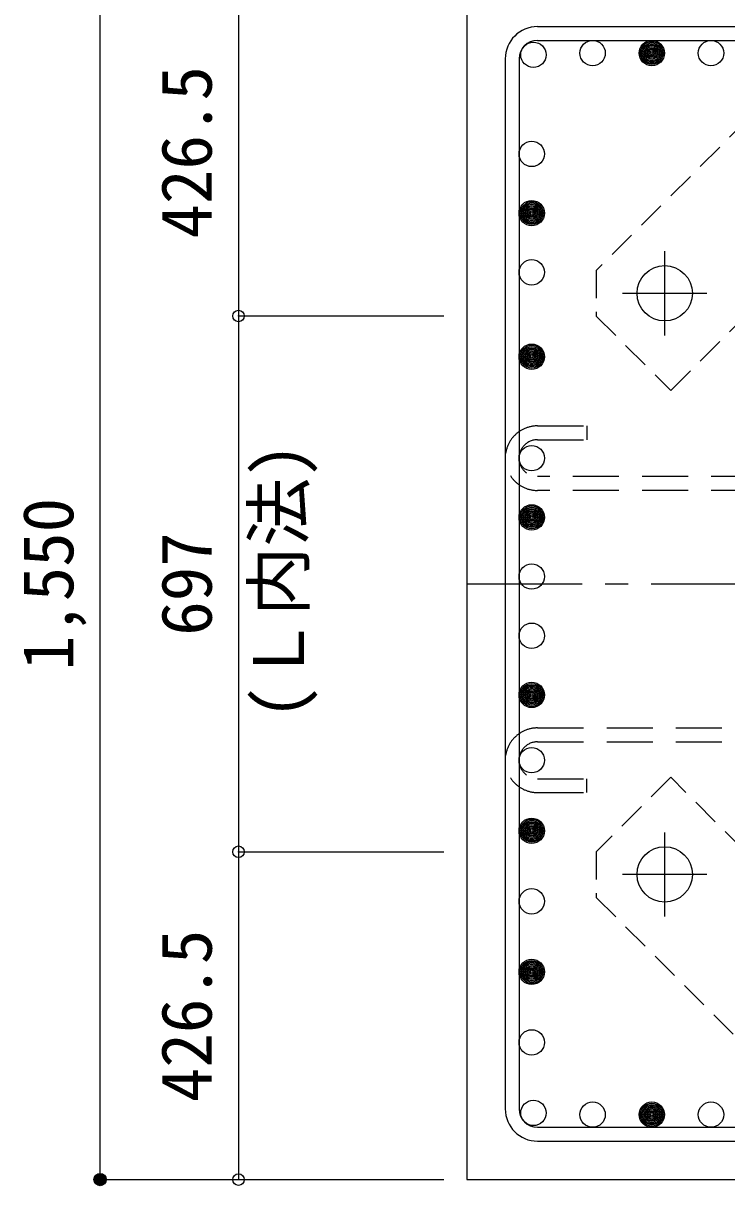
# Model space of a CAD drawing. Units: millimetres at full size, sheet at 1:30. Extents: x -5973 to 5954, y -4195 to 4201.
# Drawn here: x -800 to 116, y -2458 to -946 of the extents above; entities that cross this region are included whole.
import ezdxf
from ezdxf.enums import TextEntityAlignment as Align

# ---------------------------------------------------------------- set-up
doc = ezdxf.new("R2010")
doc.units = ezdxf.units.MM
doc.header["$LTSCALE"] = 30
doc.header["$PDMODE"] = 32
doc.header["$PDSIZE"] = 15
for name, pattern in [('CHAIN1', [8, 5, -1, 1, -1]), ('DASHED1', [1.8, 1.2, -0.6]), ('DASHED2', [3, 2, -1])]:
    doc.linetypes.add(name, pattern=pattern)
for name, color, linetype in [('0-1_躯体線', 4, 'Continuous'), ('0-2_アンカーボルト', 4, 'CHAIN1'), ('0-3_立上り筋', 4, 'Continuous'), ('0-4_フープ筋', 7, 'Continuous'), ('0-7_文字', 4, 'Continuous'), ('0-9_プレート', 4, 'DASHED1'), ('0-C', 7, 'DASHED2'), ('0-D_寸法', 4, 'Continuous')]:
    doc.layers.add(name, color=color, linetype=linetype)
doc.styles.add('ＭＳ ゴシック', font='')
doc.styles.get('ＭＳ ゴシック').set_extended_font_data('MS Gothic')

msp = doc.modelspace()

# ---------------------------------------------------------------- linework, layer by layer
at = {"layer": '0-1_躯体線', "color": 2}
for p, q in [((-222.56, -899.89), (-222.56, -2449.89)), ((-222.56, -2449.89), (237.94, -2449.89))]:
    msp.add_line(p, q, dxfattribs=at)
at = {"layer": '0-2_アンカーボルト'}
for p, q in [((34.94, -1351.6), (34.94, -1242.1)), ((-19.87, -1296.89), (89.63, -1296.89)), ((34.94, -2107.7), (34.94, -1998.2)), ((89.64, -2052.89), (-19.86, -2052.89))]:
    msp.add_line(p, q, dxfattribs=at)
at = {"layer": '0-2_アンカーボルト', "color": 3, "linetype": 'Continuous'}
for centre in [(34.94, -1296.89), (34.94, -2052.89)]:
    msp.add_circle(centre, 36, dxfattribs=at)
at = {"layer": '0-3_立上り筋', "color": 3}
for centre in [(-135.87, -986.59), (-58.87, -984.39), (18.13, -984.39), (95.13, -984.39), (-138.06, -1115.59), (-138.06, -1192.59), (-138.06, -1269.59), (-138.06, -1379.39), (-138.06, -1511.39), (-138.06, -1588.39), (-138.06, -1665.39), (-138.06, -1742.39), (-138.06, -1819.39), (-138.06, -1904.33), (-138.06, -1996.1), (-138.06, -2087.88), (-138.06, -2179.65), (-138.06, -2271.42), (-135.87, -2363.2), (-58.87, -2365.39), (18.13, -2365.39), (95.13, -2365.39)]:
    msp.add_circle(centre, 16.5, dxfattribs=at)
at = {"layer": '0-3_立上り筋'}
for centre, radius in [((18.13, -984.39), 14.85), ((18.13, -984.39), 13.2), ((18.13, -984.39), 11.55), ((18.13, -984.39), 9.9), ((18.13, -984.39), 8.25), ((18.13, -984.39), 6.6), ((18.13, -984.39), 4.95), ((18.13, -984.39), 3.3), ((18.13, -984.39), 1.65), ((-138.06, -1192.59), 14.85), ((-138.06, -1192.59), 13.2), ((-138.06, -1192.59), 11.55), ((-138.06, -1192.59), 9.9), ((-138.06, -1192.59), 8.25), ((-138.06, -1192.59), 6.6), ((-138.06, -1192.59), 4.95), ((-138.06, -1192.59), 3.3), ((-138.06, -1192.59), 1.65), ((-138.06, -1379.39), 14.85), ((-138.06, -1379.39), 13.2), ((-138.06, -1379.39), 11.55), ((-138.06, -1379.39), 9.9), ((-138.06, -1379.39), 8.25), ((-138.06, -1379.39), 6.6), ((-138.06, -1379.39), 4.95), ((-138.06, -1379.39), 3.3), ((-138.06, -1379.39), 1.65), ((-138.06, -1588.39), 14.85), ((-138.06, -1588.39), 13.2), ((-138.06, -1588.39), 11.55), ((-138.06, -1588.39), 9.9), ((-138.06, -1588.39), 8.25), ((-138.06, -1588.39), 6.6), ((-138.06, -1588.39), 4.95), ((-138.06, -1588.39), 3.3), ((-138.06, -1588.39), 1.65), ((-138.06, -1819.39), 14.85), ((-138.06, -1819.39), 13.2), ((-138.06, -1819.39), 11.55), ((-138.06, -1819.39), 9.9), ((-138.06, -1819.39), 8.25), ((-138.06, -1819.39), 6.6), ((-138.06, -1819.39), 4.95), ((-138.06, -1819.39), 3.3), ((-138.06, -1819.39), 1.65), ((-138.06, -1996.1), 14.85), ((-138.06, -1996.1), 13.2), ((-138.06, -1996.1), 11.55), ((-138.06, -1996.1), 9.9), ((-138.06, -1996.1), 8.25), ((-138.06, -1996.1), 6.6), ((-138.06, -1996.1), 4.95), ((-138.06, -1996.1), 3.3), ((-138.06, -1996.1), 1.65), ((-138.06, -2179.65), 14.85), ((-138.06, -2179.65), 13.2), ((-138.06, -2179.65), 11.55), ((-138.06, -2179.65), 9.9), ((-138.06, -2179.65), 8.25), ((-138.06, -2179.65), 6.6), ((-138.06, -2179.65), 4.95), ((-138.06, -2179.65), 3.3), ((-138.06, -2179.65), 1.65), ((18.13, -2365.39), 14.85), ((18.13, -2365.39), 13.2), ((18.13, -2365.39), 11.55), ((18.13, -2365.39), 9.9), ((18.13, -2365.39), 8.25), ((18.13, -2365.39), 6.6), ((18.13, -2365.39), 4.95), ((18.13, -2365.39), 3.3), ((18.13, -2365.39), 1.65)]:
    msp.add_circle(centre, radius, dxfattribs=at)
at = {"layer": '0-4_フープ筋'}
for p, q in [((-130.56, -949.89), (1235.44, -949.89)), ((-130.56, -967.89), (1235.44, -967.89)), ((-172.56, -991.89), (-172.56, -2357.89)), ((-154.56, -991.89), (-154.56, -2357.89)), ((-130.56, -2381.89), (1235.44, -2381.89)), ((-130.56, -2399.89), (1235.44, -2399.89))]:
    msp.add_line(p, q, dxfattribs=at)
for centre, radius, start, end in [((-130.56, -991.89), 42, 90, 180), ((-130.56, -991.89), 24, 90, 180), ((-130.56, -2357.89), 42, 180, 270), ((-130.56, -2357.89), 24, 180, 270)]:
    msp.add_arc(centre, radius, start, end, dxfattribs=at)
at = {"layer": '0-9_プレート'}
for p, q in [((42.84, -1926.4), (-54.06, -2023.3)), ((138.94, -2022.49), (42.84, -1926.4))]:
    msp.add_line(p, q, dxfattribs=at)
for points in [[(204.04, -1068.4), (144.64, -1068.4), (-54.07, -1267.09), (-54.07, -1326.5), (42.84, -1423.4), (138.94, -1327.3)], [(-54.06, -2023.3), (-54.06, -2082.69), (144.64, -2281.4), (204.04, -2281.4), (300.94, -2184.5), (204.84, -2088.39)]]:
    msp.add_lwpolyline(points, dxfattribs=at)
at = {"layer": '0-C'}
for p, q in [((-130.56, -1487.39), (-66.56, -1487.39)), ((1235.44, -1535.39), (-130.56, -1535.39)), ((1235.44, -1553.39), (-130.56, -1553.39)), ((-130.56, -1862.33), (1235.44, -1862.33)), ((-130.56, -1880.33), (1235.44, -1880.33)), ((-130.56, -1928.33), (-66.56, -1928.33)), ((-66.56, -1946.33), (-66.56, -1928.33)), ((-130.56, -1946.33), (-66.56, -1946.33))]:
    msp.add_line(p, q, dxfattribs=at)
msp.add_lwpolyline([(-130.56, -1469.39), (-66.56, -1469.39), (-66.56, -1487.39)], dxfattribs=at)
for centre, radius in [((-130.56, -1511.39), 42), ((-130.56, -1511.39), 24), ((-130.56, -1904.33), 42), ((-130.56, -1904.33), 24)]:
    msp.add_arc(centre, radius, 90, 270, dxfattribs=at)
at = {"layer": '0-D_寸法'}
for p, q in [((-699.6, -2449.89), (-699.6, -899.89)), ((-519.6, -899.89), (-519.6, -1326.39)), ((-519.6, -1326.39), (-252.56, -1326.39)), ((-519.6, -1326.39), (-519.6, -2023.39)), ((-519.6, -2023.39), (-252.56, -2023.39)), ((-519.6, -2023.39), (-519.6, -2449.89)), ((-699.6, -2449.89), (-519.6, -2449.89)), ((-519.6, -2449.89), (-252.56, -2449.89)), ((-519.6, -2449.89), (-252.56, -2449.89))]:
    msp.add_line(p, q, dxfattribs=at)
at = {"layer": '0-D_寸法', "linetype": 'CHAIN1'}
msp.add_line((-222.56, -1674.89), (1327.44, -1674.89), dxfattribs=at)
at = {"layer": '0-D_寸法'}
for radius in [8, 7.2, 6.4, 5.6, 4.8, 4, 3.2, 2.4, 1.6, 0.8]:
    msp.add_circle((-699.6, -2449.89), radius, dxfattribs=at)
at = {"layer": '0-D_寸法', "color": 7}
for p in [(-519.6, -1326.39), (-519.6, -2023.39), (-699.6, -2449.89), (-519.6, -2449.89)]:
    msp.add_point(p, dxfattribs=at)

# ---------------------------------------------------------------- texts
at = {"layer": '0-7_文字', "style": 'ＭＳ ゴシック'}
msp.add_text('(Ｌ内法)', height=65.98, rotation=90, dxfattribs=at).set_placement((-414.55, -1851.49), align=Align.BOTTOM_LEFT)
at = {"layer": '0-D_寸法', "style": 'ＭＳ ゴシック'}
for s, p in [('426.5', (-534.6, -1225.64)), ('1,550', (-714.6, -1787.39)), ('697', (-534.6, -1742.39)), ('426.5', (-534.6, -2349.14))]:
    msp.add_text(s, height=65.98, rotation=90, dxfattribs=at).set_placement(p, align=Align.BOTTOM_LEFT)

doc.saveas('drawing.dxf')
